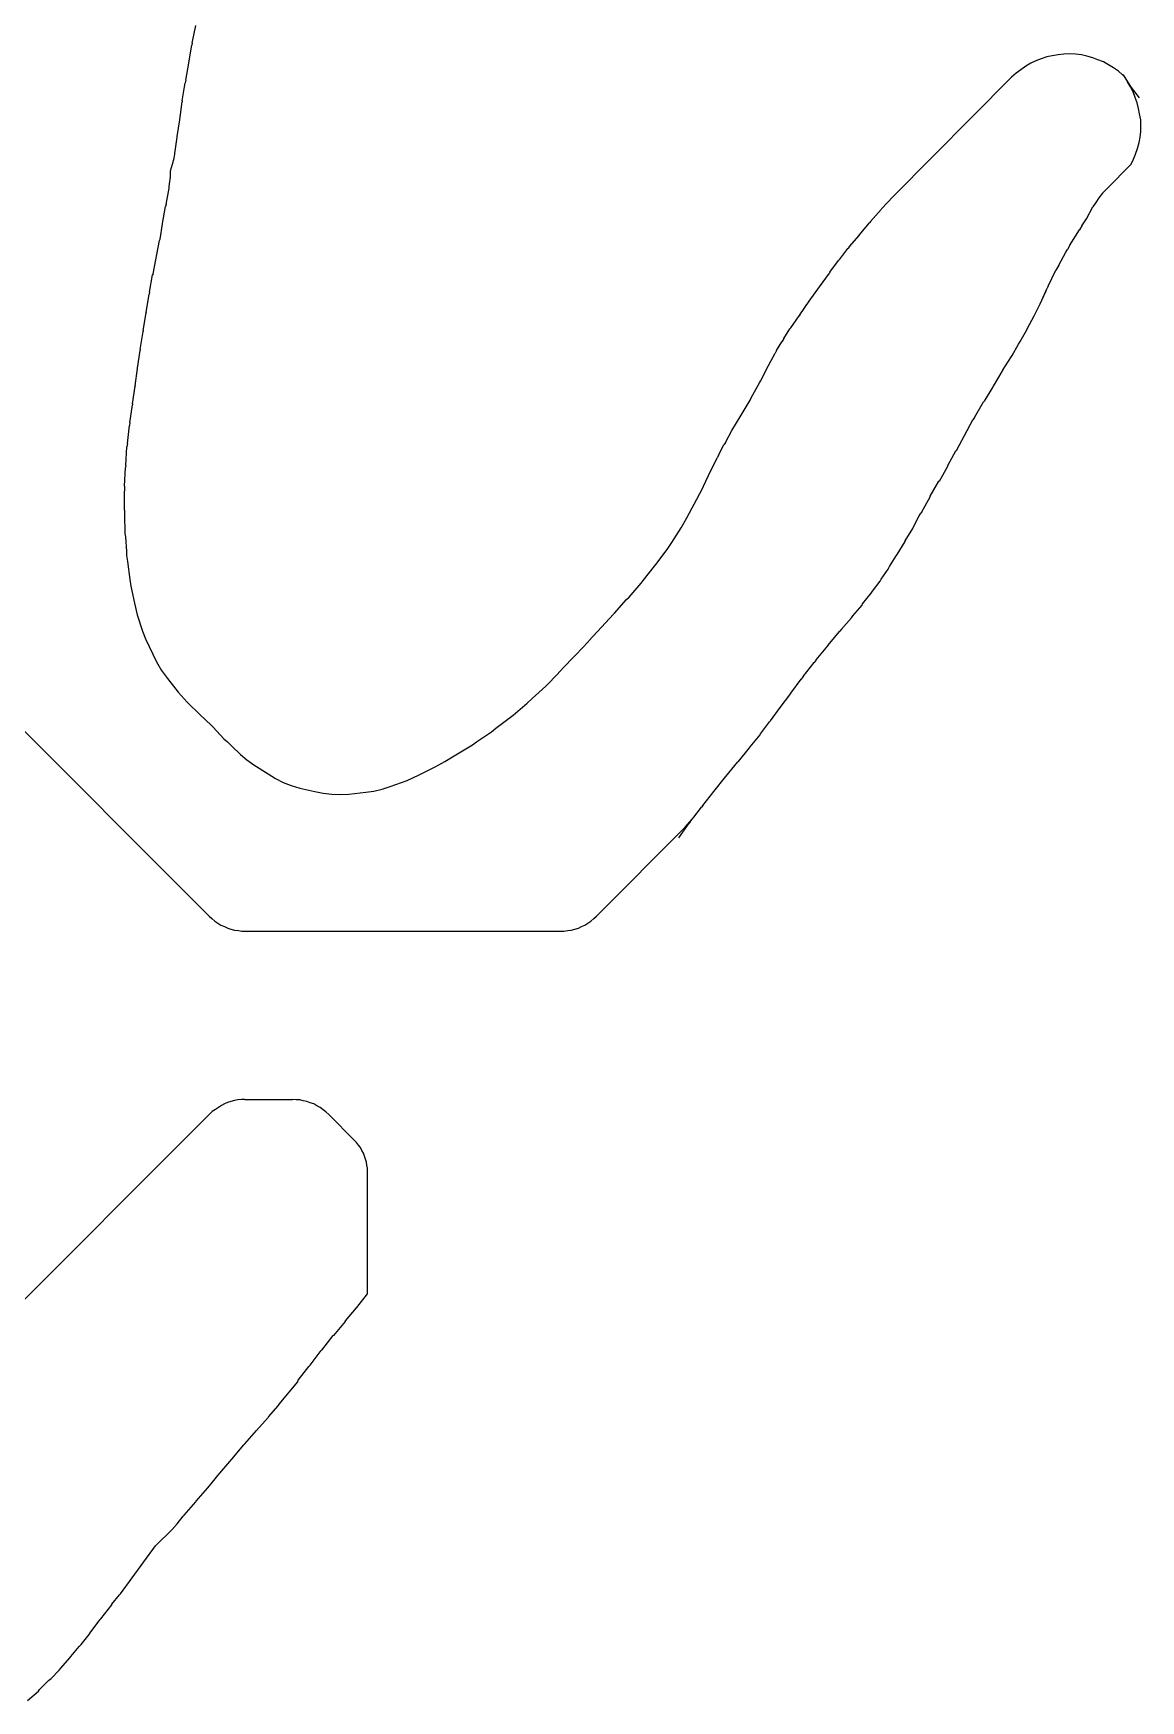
# Model space of a CAD drawing. Header units: millimetres. Extents: x 0 to 124, y 0 to 167.
# Drawn here: x 69.3 to 124.5, y 4 to 87 of the extents above; entities that cross this region are included whole.
import ezdxf

# ---------------------------------------------------------------- set-up
doc = ezdxf.new("R2010")
doc.units = ezdxf.units.MM
doc.header["$MEASUREMENT"] = 0
doc.layers.add('PCL_Layer', color=7, linetype='Continuous')

msp = doc.modelspace()

# ---------------------------------------------------------------- linework, layer by layer
at = {"layer": 'PCL_Layer', "color": 7}
for p, q in [((77.256, 86.5598), (77.4311, 87.4351)), ((77.081, 85.5844), (77.231, 86.4597)), ((77.256, 86.5598), (77.231, 86.4597)), ((77.231, 86.4597), (77.231, 86.4597)), ((76.9309, 84.709), (77.081, 85.5594)), ((77.081, 85.5594), (77.081, 85.5844)), ((77.081, 85.5844), (77.081, 85.5844)), ((119.0228, 85.5594), (118.7727, 85.4093)), ((119.2729, 85.6844), (119.0228, 85.5594)), ((119.0228, 85.5594), (119.0228, 85.5594)), ((119.548, 85.7845), (119.2729, 85.6844)), ((119.2729, 85.6844), (119.2729, 85.6844)), ((119.8231, 85.8845), (119.548, 85.7845)), ((119.548, 85.7845), (119.548, 85.7845)), ((120.0982, 85.9345), (119.8231, 85.8845)), ((119.8231, 85.8845), (119.8231, 85.8845)), ((120.3984, 85.9845), (120.0982, 85.9345)), ((120.0982, 85.9345), (120.0982, 85.9345)), ((120.6735, 86.0096), (120.3984, 85.9845)), ((120.3984, 85.9845), (120.3984, 85.9845)), ((120.9736, 86.0346), (120.6735, 86.0096)), ((120.6735, 86.0096), (120.6735, 86.0096)), ((121.2487, 86.0096), (120.9736, 86.0346)), ((120.9736, 86.0346), (120.9736, 86.0346)), ((121.5488, 85.9845), (121.2487, 86.0096)), ((121.2487, 86.0096), (121.2487, 86.0096)), ((121.8239, 85.9095), (121.5488, 85.9845)), ((121.5488, 85.9845), (121.5488, 85.9845)), ((122.1241, 85.8345), (121.8239, 85.9095)), ((121.8239, 85.9095), (121.8239, 85.9095)), ((122.3741, 85.7344), (122.1241, 85.8345)), ((122.1241, 85.8345), (122.1241, 85.8345)), ((122.6493, 85.6344), (122.3741, 85.7344)), ((122.3741, 85.7344), (122.3741, 85.7344)), ((122.8994, 85.4843), (122.6493, 85.6344)), ((122.6493, 85.6344), (122.6493, 85.6344)), ((76.9309, 84.709), (76.9059, 84.584)), ((112.1701, 78.9317), (118.0724, 84.8591)), ((118.2975, 85.0592), (118.0724, 84.8591)), ((118.0724, 84.8591), (118.0724, 84.8591)), ((118.0724, 84.8591), (118.0724, 84.8591)), ((118.5226, 85.2342), (118.2975, 85.0592)), ((118.2975, 85.0592), (118.2975, 85.0592)), ((118.7727, 85.4093), (118.5226, 85.2342)), ((118.5226, 85.2342), (118.5226, 85.2342)), ((118.7727, 85.4093), (118.7727, 85.4093)), ((123.1495, 85.3343), (122.8994, 85.4843)), ((122.8994, 85.4843), (122.8994, 85.4843)), ((123.3996, 85.1592), (123.1495, 85.3343)), ((123.1495, 85.3343), (123.1495, 85.3343)), ((123.5996, 84.9841), (123.3996, 85.1592)), ((123.3996, 85.1592), (123.3996, 85.1592)), ((123.6247, 84.9841), (123.5996, 84.9841)), ((123.5996, 84.9841), (123.5996, 84.9841)), ((123.5996, 84.9841), (123.6247, 84.9841)), ((123.5996, 84.9841), (123.5996, 84.9841)), ((123.6247, 84.9841), (123.8498, 84.634)), ((123.6247, 84.9841), (123.8498, 84.634)), ((76.7558, 83.6836), (76.9059, 84.584)), ((76.9059, 84.584), (76.9059, 84.584)), ((123.8498, 84.634), (123.8498, 84.634)), ((123.8498, 84.634), (123.8498, 84.634)), ((123.8498, 84.634), (123.8498, 84.634)), ((123.8498, 84.634), (123.8498, 84.634)), ((123.9998, 84.3839), (123.8498, 84.634)), ((123.8498, 84.634), (123.8498, 84.634)), ((123.8498, 84.634), (123.8498, 84.634)), ((123.8498, 84.634), (124.0248, 84.3589)), ((124.1249, 84.1338), (123.9998, 84.3839)), ((123.9998, 84.3839), (123.9998, 84.3839)), ((124.0248, 84.3589), (124.425, 83.8337)), ((124.2249, 83.8587), (124.1249, 84.1338)), ((124.1249, 84.1338), (124.1249, 84.1338)), ((124.3249, 83.5836), (124.2249, 83.8587)), ((124.2249, 83.8587), (124.2249, 83.8587)), ((76.6308, 82.7582), (76.7558, 83.6336)), ((76.7558, 83.6836), (76.7558, 83.6336)), ((76.7558, 83.6336), (76.7558, 83.6336)), ((124.4, 83.3085), (124.3249, 83.5836)), ((124.3249, 83.5836), (124.3249, 83.5836)), ((124.45, 83.0334), (124.4, 83.3085)), ((124.4, 83.3085), (124.4, 83.3085)), ((124.425, 83.8337), (124.425, 83.8337)), ((124.5, 82.7332), (124.45, 83.0334)), ((124.45, 83.0334), (124.45, 83.0334)), ((76.5057, 81.9079), (76.6308, 82.7332)), ((76.6308, 82.7332), (76.6308, 82.7582)), ((76.6308, 82.7582), (76.6308, 82.7582)), ((124.5, 82.4581), (124.5, 82.7332)), ((124.5, 82.7332), (124.5, 82.7332)), ((124.5, 82.158), (124.5, 82.4581)), ((124.5, 82.4581), (124.5, 82.4581)), ((76.3807, 81.0576), (76.5057, 81.8829)), ((76.5057, 81.8829), (76.5057, 81.9079)), ((76.5057, 81.9079), (76.5057, 81.9079)), ((124.3499, 81.3077), (124.425, 81.6078)), ((124.425, 81.6078), (124.475, 81.8829)), ((124.425, 81.6078), (124.425, 81.6078)), ((124.475, 81.8829), (124.5, 82.158)), ((124.475, 81.8829), (124.475, 81.8829)), ((124.5, 82.158), (124.5, 82.158)), ((76.1806, 80.2072), (76.2806, 80.5323)), ((76.2806, 80.5323), (76.3557, 80.8325)), ((76.2806, 80.5323), (76.2806, 80.5323)), ((76.3557, 80.8325), (76.3807, 81.0325)), ((76.3557, 80.8325), (76.3557, 80.8325)), ((76.3557, 80.8325), (76.3557, 80.8325)), ((76.3807, 81.0325), (76.3807, 81.0576)), ((76.3807, 81.0576), (76.3807, 81.0576)), ((122.7993, 79.2818), (124.0248, 80.5323)), ((124.0248, 80.5323), (124.1499, 80.7824)), ((124.0248, 80.5323), (124.0248, 80.5323)), ((124.0248, 80.5323), (124.0248, 80.5323)), ((124.1499, 80.7824), (124.2499, 81.0325)), ((124.1499, 80.7824), (124.1499, 80.7824)), ((124.2499, 81.0325), (124.3499, 81.3077)), ((124.2499, 81.0325), (124.2499, 81.0325)), ((124.3499, 81.3077), (124.3499, 81.3077)), ((76.1306, 79.557), (76.1806, 79.8821)), ((76.1806, 79.8821), (76.1806, 80.2072)), ((76.1806, 80.2072), (76.1806, 80.2072)), ((76.1806, 80.2072), (76.1806, 80.2072)), ((76.1806, 79.8821), (76.1806, 79.8821)), ((75.9555, 78.5315), (76.1056, 79.3319)), ((76.1056, 79.4069), (76.1306, 79.557)), ((76.1056, 79.3319), (76.1056, 79.4069)), ((76.1056, 79.4069), (76.1056, 79.4069)), ((111.5948, 78.3064), (112.1701, 78.9317)), ((122.5992, 79.0818), (122.4242, 78.8567)), ((122.7993, 79.2818), (122.5992, 79.0818)), ((122.5992, 79.0818), (122.5992, 79.0818)), ((75.7804, 77.5812), (75.9305, 78.4315)), ((75.9555, 78.5315), (75.9305, 78.4315)), ((75.9305, 78.4315), (75.9305, 78.4315)), ((111.0446, 77.6812), (111.5698, 78.2814)), ((111.5948, 78.3064), (111.5698, 78.2814)), ((111.5698, 78.2814), (111.5698, 78.2814)), ((121.7989, 77.8063), (122.1241, 78.4065)), ((122.2741, 78.6316), (122.1241, 78.4065)), ((122.1241, 78.4065), (122.1241, 78.4065)), ((122.4242, 78.8567), (122.2741, 78.6316)), ((122.2741, 78.6316), (122.2741, 78.6316)), ((122.4242, 78.8567), (122.4242, 78.8567)), ((75.6554, 76.8058), (75.7804, 77.5562)), ((75.7804, 77.5562), (75.7804, 77.5812)), ((75.7804, 77.5812), (75.7804, 77.5812)), ((110.4694, 77.0059), (110.9946, 77.6062)), ((111.0446, 77.6812), (110.9946, 77.6062)), ((110.9946, 77.6062), (110.9946, 77.6062)), ((111.0446, 77.6812), (111.0446, 77.6812)), ((120.9736, 76.5057), (121.4488, 77.256)), ((121.5738, 77.4561), (121.4488, 77.256)), ((121.4488, 77.256), (121.4488, 77.256)), ((121.5738, 77.4561), (121.7989, 77.8063)), ((121.7989, 77.8063), (121.7989, 77.8063)), ((75.3053, 75.0802), (75.6304, 76.7308)), ((75.6304, 76.7308), (75.6554, 76.8058)), ((75.6554, 76.8058), (75.6554, 76.8058)), ((109.9942, 76.4307), (109.9192, 76.3307)), ((109.9942, 76.4307), (110.4694, 76.9809)), ((110.4694, 77.0059), (110.4694, 76.9809)), ((110.4694, 77.0059), (110.4694, 77.0059)), ((110.4694, 76.9809), (110.4694, 76.9809)), ((120.9736, 76.5057), (120.8485, 76.2806)), ((109.0188, 75.1552), (109.444, 75.7304)), ((109.519, 75.8054), (109.444, 75.7304)), ((109.444, 75.7304), (109.444, 75.7304)), ((109.519, 75.8054), (109.9192, 76.3307)), ((109.9192, 76.3307), (109.9192, 76.3307)), ((120.4234, 75.5053), (120.7735, 76.1556)), ((120.7735, 76.1556), (120.8485, 76.2806)), ((120.8485, 76.2806), (120.8485, 76.2806)), ((75.1302, 74.1548), (75.2802, 75.0301)), ((75.3053, 75.0802), (75.2802, 75.0301)), ((75.2802, 75.0301), (75.2802, 75.0301)), ((108.4936, 74.4299), (108.9938, 75.1052)), ((109.0188, 75.1552), (108.9938, 75.1052)), ((108.9938, 75.1052), (108.9938, 75.1052)), ((119.8982, 74.4549), (120.2733, 75.2552)), ((120.4234, 75.5053), (120.2733, 75.2552)), ((120.2733, 75.2552), (120.2733, 75.2552)), ((74.9551, 73.1544), (75.1052, 74.0547)), ((75.1302, 74.1548), (75.1052, 74.0547)), ((75.1052, 74.0547), (75.1052, 74.0547)), ((107.9934, 73.7046), (108.4936, 74.4299)), ((108.4936, 74.4299), (108.4936, 74.4299)), ((108.4936, 74.4299), (108.4936, 74.4299)), ((119.573, 73.7546), (119.8481, 74.3549)), ((119.573, 73.7546), (119.7981, 74.2298)), ((119.8982, 74.4549), (119.8481, 74.3549)), ((119.8481, 74.3549), (119.8481, 74.3549)), ((74.805, 72.254), (74.9551, 73.1294)), ((74.9551, 73.1544), (74.9551, 73.1294)), ((74.9551, 73.1294), (74.9551, 73.1294)), ((107.5182, 73.0293), (107.9934, 73.7046)), ((107.9934, 73.7046), (107.9934, 73.7046)), ((107.9934, 73.7046), (107.9934, 73.7046)), ((119.2229, 73.0543), (119.498, 73.5796)), ((119.2229, 73.0543), (119.498, 73.5796)), ((119.498, 73.5796), (119.573, 73.7546)), ((119.498, 73.5796), (119.573, 73.7546)), ((119.573, 73.7546), (119.573, 73.7546)), ((119.573, 73.7546), (119.573, 73.7546)), ((74.805, 72.254), (74.805, 72.204)), ((106.7179, 71.8539), (107.018, 72.3291)), ((107.068, 72.3791), (107.018, 72.3291)), ((107.018, 72.3291), (107.018, 72.3291)), ((107.068, 72.3791), (107.4932, 72.9793)), ((107.5182, 73.0293), (107.4932, 72.9793)), ((107.4932, 72.9793), (107.4932, 72.9793)), ((107.4932, 72.9793), (107.4932, 72.9793)), ((107.5182, 73.0293), (107.5182, 73.0293)), ((118.4976, 71.7038), (118.8227, 72.279)), ((118.8227, 72.279), (118.8477, 72.3291)), ((118.8477, 72.3291), (119.1979, 72.9793)), ((118.8477, 72.3291), (118.8477, 72.3291)), ((119.1979, 72.9793), (119.2229, 73.0543)), ((119.1979, 72.9793), (119.2229, 73.0543)), ((119.2229, 73.0543), (119.2229, 73.0543)), ((119.2229, 73.0543), (119.2229, 73.0543)), ((119.2229, 73.0543), (119.2229, 73.0543)), ((74.655, 71.3036), (74.805, 72.204)), ((74.805, 72.204), (74.805, 72.204)), ((106.3677, 71.2536), (106.6178, 71.6788)), ((106.7179, 71.8539), (106.6178, 71.6788)), ((106.6178, 71.6788), (106.6178, 71.6788)), ((118.0974, 71.0035), (118.4226, 71.5788)), ((118.4226, 71.5788), (118.4976, 71.7038)), ((118.4976, 71.7038), (118.4976, 71.7038)), ((74.5299, 70.3783), (74.655, 71.2536)), ((74.655, 71.3036), (74.655, 71.2536)), ((74.655, 71.2536), (74.655, 71.2536)), ((105.9676, 70.5033), (106.2927, 71.1286)), ((106.3677, 71.2536), (106.2927, 71.1286)), ((106.2927, 71.1286), (106.2927, 71.1286)), ((117.6222, 70.2532), (118.0724, 70.9535)), ((118.0724, 70.9535), (118.0974, 71.0035)), ((118.0974, 71.0035), (118.0974, 71.0035)), ((74.4049, 69.5029), (74.5299, 70.3533)), ((74.5299, 70.3533), (74.5299, 70.3783)), ((74.5299, 70.3783), (74.5299, 70.3783)), ((105.5674, 69.728), (105.9676, 70.5033)), ((105.9676, 70.5033), (105.9676, 70.5033)), ((105.9676, 70.5033), (105.9676, 70.5033)), ((117.1721, 69.4779), (117.5972, 70.2032)), ((117.6222, 70.2532), (117.5972, 70.2032)), ((117.5972, 70.2032), (117.5972, 70.2032)), ((74.2798, 68.6026), (74.4049, 69.4779)), ((74.4049, 69.5029), (74.4049, 69.4779)), ((74.4049, 69.5029), (74.4049, 69.5029)), ((74.4049, 69.4779), (74.4049, 69.4779)), ((105.0922, 68.9027), (105.5174, 69.653)), ((105.5174, 69.653), (105.5674, 69.728)), ((105.5674, 69.728), (105.5674, 69.728)), ((116.7219, 68.7276), (117.147, 69.4529)), ((117.147, 69.4529), (117.1721, 69.4779)), ((117.1721, 69.4779), (117.1721, 69.4779)), ((74.1548, 67.6522), (74.2798, 68.5525)), ((74.2798, 68.6026), (74.2798, 68.5525)), ((74.2798, 68.5525), (74.2798, 68.5525)), ((104.592, 68.0273), (105.0422, 68.7776)), ((105.0422, 68.7776), (105.0922, 68.9027)), ((105.0922, 68.9027), (105.0922, 68.9027)), ((116.2217, 67.9273), (116.6719, 68.7026)), ((116.7219, 68.7276), (116.6719, 68.7026)), ((116.6719, 68.7026), (116.6719, 68.7026)), ((74.0297, 66.6268), (74.1298, 67.5271)), ((74.1548, 67.6522), (74.1298, 67.5271)), ((74.1298, 67.5271), (74.1298, 67.5271)), ((74.1298, 67.5271), (74.1298, 67.5271)), ((103.8167, 66.6768), (104.1418, 67.277)), ((104.1418, 67.277), (104.592, 68.0273)), ((104.592, 68.0273), (104.592, 68.0273)), ((104.592, 68.0273), (104.592, 68.0273)), ((115.7215, 67.0269), (116.1466, 67.8022)), ((116.2217, 67.9273), (116.1466, 67.8022)), ((116.1466, 67.8022), (116.1466, 67.8022)), ((54.4469, 66.7518), (78.1064, 43.0923)), ((73.9547, 65.5263), (74.0047, 66.4517)), ((74.0297, 66.6268), (74.0047, 66.4517)), ((74.0047, 66.4517), (74.0047, 66.4517)), ((103.4666, 66.0515), (103.7417, 66.5517)), ((103.8167, 66.6768), (103.7417, 66.5517)), ((103.7417, 66.5517), (103.7417, 66.5517)), ((115.3213, 66.2766), (115.7215, 67.0269)), ((103.0914, 65.2762), (103.4165, 65.9265)), ((103.4666, 66.0515), (103.4165, 65.9265)), ((103.4165, 65.9265), (103.4165, 65.9265)), ((114.8962, 65.5263), (115.2963, 66.2516)), ((115.2963, 66.2516), (115.3213, 66.2766)), ((115.3213, 66.2766), (115.3213, 66.2766)), ((73.8797, 64.5009), (73.9297, 65.4263)), ((73.9547, 65.5263), (73.9297, 65.4263)), ((73.9297, 65.4263), (73.9297, 65.4263)), ((102.7163, 64.5009), (103.0914, 65.2762)), ((114.471, 64.751), (114.8962, 65.5013)), ((114.8962, 65.5013), (114.8962, 65.5263)), ((114.8962, 65.5263), (114.8962, 65.5263)), ((73.8797, 64.5009), (73.8797, 64.2508)), ((73.8797, 64.2508), (73.8797, 64.2508)), ((73.8797, 63.3004), (73.8797, 64.2508)), ((102.2661, 63.6005), (102.6662, 64.3759)), ((102.6662, 64.3759), (102.7163, 64.5009)), ((102.7163, 64.5009), (102.7163, 64.5009)), ((113.5956, 63.2254), (114.0208, 63.9757)), ((114.0208, 64.0007), (114.446, 64.751)), ((114.0208, 63.9757), (114.0208, 64.0007)), ((114.0208, 64.0007), (114.0208, 64.0007)), ((114.471, 64.751), (114.446, 64.751)), ((114.446, 64.751), (114.446, 64.751)), ((73.8797, 63.3004), (73.8797, 63.1003)), ((73.8797, 63.1003), (73.8797, 63.1003)), ((73.8797, 63.1003), (73.9047, 62.15)), ((101.8909, 62.9253), (102.166, 63.4255)), ((102.166, 63.4255), (102.2661, 63.6005)), ((102.2661, 63.6005), (102.2661, 63.6005)), ((113.4706, 63.0253), (113.5456, 63.1504)), ((113.5956, 63.2254), (113.5456, 63.1504)), ((113.5456, 63.1504), (113.5456, 63.1504)), ((101.1406, 61.6998), (101.6158, 62.4251)), ((101.6158, 62.4251), (101.7409, 62.6502)), ((101.7409, 62.6502), (101.8909, 62.9253)), ((101.7409, 62.6502), (101.7409, 62.6502)), ((112.7703, 61.7748), (113.1454, 62.4001)), ((113.1454, 62.4001), (113.1955, 62.5001)), ((113.1955, 62.5001), (113.4706, 63.0253)), ((113.1955, 62.5001), (113.1955, 62.5001)), ((73.9047, 62.15), (73.9297, 61.9749)), ((73.9297, 61.9749), (73.9297, 61.9749)), ((73.9297, 61.9749), (73.9797, 61.2496)), ((100.9405, 61.3997), (101.1406, 61.6998)), ((101.1406, 61.6998), (101.1406, 61.6998)), ((112.3701, 61.0995), (112.7703, 61.7498)), ((112.7703, 61.7498), (112.7703, 61.7748)), ((112.7703, 61.7748), (112.7703, 61.7748)), ((112.7703, 61.7748), (112.7703, 61.7748)), ((73.9797, 61.2496), (73.9797, 61.0495)), ((73.9797, 61.0495), (74.0297, 60.7494)), ((74.0297, 60.7494), (74.0297, 60.7494)), ((74.0297, 60.7494), (74.1548, 59.849)), ((100.2903, 60.5243), (100.4153, 60.6744)), ((100.4153, 60.6744), (100.9405, 61.3997)), ((100.4153, 60.6744), (100.4153, 60.6744)), ((111.995, 60.4993), (112.3201, 61.0245)), ((112.3201, 61.0245), (112.3701, 61.0995)), ((112.3701, 61.0995), (112.3701, 61.0995)), ((74.1548, 59.849), (74.2048, 59.5239)), ((99.615, 59.674), (99.7151, 59.799)), ((99.7151, 59.799), (100.2903, 60.5243)), ((99.7151, 59.799), (99.7151, 59.799)), ((111.5198, 59.774), (111.5698, 59.874)), ((111.5698, 59.874), (111.92, 60.3742)), ((111.5698, 59.874), (111.5698, 59.874)), ((111.92, 60.3742), (111.995, 60.4993)), ((111.995, 60.4993), (111.995, 60.4993)), ((74.2048, 59.5239), (74.2048, 59.5239)), ((74.2048, 59.5239), (74.3799, 58.6736)), ((98.8897, 58.8486), (99.0148, 58.9737)), ((99.0148, 58.9737), (99.615, 59.674)), ((99.0148, 58.9737), (99.0148, 58.9737)), ((110.6444, 58.6486), (111.0696, 59.1738)), ((111.0696, 59.1738), (111.1446, 59.2738)), ((111.0696, 59.1738), (111.0696, 59.1738)), ((111.1446, 59.2738), (111.5198, 59.774)), ((111.1446, 59.2738), (111.1446, 59.2738)), ((74.3799, 58.6736), (74.5049, 58.0983)), ((97.6392, 57.4731), (98.2395, 58.1233)), ((98.2395, 58.1233), (98.2895, 58.1734)), ((98.2895, 58.1734), (98.8897, 58.8486)), ((98.2895, 58.1734), (98.2895, 58.1734)), ((98.8897, 58.8486), (98.8897, 58.8486)), ((110.1692, 58.0483), (110.6194, 58.5735)), ((110.6194, 58.5735), (110.6444, 58.6486)), ((110.6444, 58.6486), (110.6444, 58.6486)), ((74.5049, 58.0983), (74.5049, 58.0983)), ((74.5049, 58.0983), (74.78, 57.273)), ((97.014, 56.7978), (97.6392, 57.4731)), ((97.6392, 57.4731), (97.6392, 57.4731)), ((97.6392, 57.4731), (97.6392, 57.4731)), ((109.594, 57.373), (109.519, 57.273)), ((109.594, 57.373), (110.0942, 57.9483)), ((110.0942, 57.9483), (110.1692, 58.0483)), ((110.1692, 58.0483), (110.1692, 58.0483)), ((74.78, 57.273), (74.9301, 56.8979)), ((74.9301, 56.8979), (74.9301, 56.8979)), ((74.9301, 56.8979), (75.1052, 56.5227)), ((75.1052, 56.5227), (75.1052, 56.5227)), ((75.1052, 56.5227), (75.4803, 55.7474)), ((96.3637, 56.0975), (96.989, 56.7728)), ((96.989, 56.7728), (97.014, 56.7978)), ((96.989, 56.7728), (96.989, 56.7728)), ((97.014, 56.7978), (97.014, 56.7978)), ((108.3435, 55.8474), (108.9187, 56.5477)), ((108.9187, 56.5727), (109.519, 57.273)), ((108.9187, 56.5727), (108.9187, 56.5477)), ((108.9187, 56.5477), (108.9187, 56.5477)), ((109.519, 57.273), (109.519, 57.273)), ((75.4803, 55.7474), (75.7304, 55.3222)), ((95.6884, 55.3972), (96.3137, 56.0475)), ((96.3137, 56.0475), (96.3637, 56.0975)), ((96.3637, 56.0975), (96.3637, 56.0975)), ((107.6933, 55.0221), (108.2435, 55.7224)), ((108.3435, 55.8474), (108.2435, 55.7224)), ((108.2435, 55.7224), (108.2435, 55.7224)), ((75.7304, 55.3222), (75.7304, 55.3222)), ((75.7304, 55.3222), (76.0305, 54.9221)), ((76.0305, 54.9221), (76.0305, 54.9221)), ((76.0305, 54.9221), (76.5557, 54.2468)), ((95.0132, 54.697), (95.6634, 55.3722)), ((95.6634, 55.3722), (95.6884, 55.3972)), ((95.6884, 55.3972), (95.6884, 55.3972)), ((107.068, 54.1968), (107.5932, 54.897)), ((107.6933, 55.0221), (107.5932, 54.897)), ((107.5932, 54.897), (107.5932, 54.897)), ((76.5557, 54.2468), (77.0059, 53.7466)), ((94.1878, 53.9217), (94.8631, 54.5469)), ((94.8631, 54.5469), (95.0132, 54.697)), ((95.0132, 54.697), (95.0132, 54.697)), ((106.5428, 53.4715), (107.068, 54.1718)), ((107.068, 54.1718), (107.068, 54.1968)), ((107.068, 54.1968), (107.068, 54.1968)), ((77.0059, 53.7466), (77.0059, 53.7466)), ((77.0059, 53.7466), (77.6562, 53.1213)), ((93.2374, 53.0963), (93.9377, 53.6966)), ((93.9377, 53.6966), (94.1878, 53.9217)), ((94.1878, 53.9217), (94.1878, 53.9217)), ((106.0676, 52.8212), (106.5428, 53.4715)), ((106.5428, 53.4715), (106.5428, 53.4715)), ((106.5428, 53.4715), (106.5428, 53.4715)), ((106.5428, 53.4715), (106.5428, 53.4715)), ((77.6562, 53.1213), (78.2064, 52.5961)), ((78.3064, 52.4961), (78.2064, 52.5961)), ((78.2064, 52.5961), (78.2064, 52.5961)), ((78.3064, 52.4961), (78.8317, 51.9209)), ((92.162, 52.271), (92.3871, 52.4461)), ((92.3871, 52.4461), (93.1124, 52.9963)), ((92.3871, 52.4461), (92.3871, 52.4461)), ((93.1124, 52.9963), (93.2374, 53.0963)), ((93.2374, 53.0963), (93.2374, 53.0963)), ((105.5674, 52.171), (106.0176, 52.7712)), ((106.0176, 52.7712), (106.0676, 52.8212)), ((106.0676, 52.8212), (106.0676, 52.8212)), ((78.8317, 51.9209), (79.0067, 51.7708)), ((79.0067, 51.7708), (79.0067, 51.7708)), ((79.0067, 51.7708), (79.2318, 51.5457)), ((79.2318, 51.5457), (79.657, 51.1455)), ((90.4613, 51.1706), (91.2116, 51.6207)), ((91.2116, 51.6207), (91.4117, 51.7708)), ((91.4117, 51.7708), (92.162, 52.271)), ((91.4117, 51.7708), (91.4117, 51.7708)), ((105.0172, 51.4707), (105.0422, 51.5207)), ((105.0422, 51.5207), (105.5424, 52.1209)), ((105.0422, 51.5207), (105.0422, 51.5207)), ((105.5424, 52.1209), (105.5674, 52.171)), ((105.5674, 52.171), (105.5674, 52.171)), ((79.657, 51.1455), (79.9821, 50.8704)), ((79.9821, 50.8704), (79.9821, 50.8704)), ((79.9821, 50.8704), (80.3323, 50.6203)), ((89.536, 50.6203), (89.8361, 50.7954)), ((89.8361, 50.7954), (90.3113, 51.0705)), ((89.8361, 50.7954), (89.8361, 50.7954)), ((89.8361, 50.7954), (89.8361, 50.7954)), ((89.8361, 50.7954), (89.8361, 50.7954)), ((89.8361, 50.7954), (89.8361, 50.7954)), ((90.3113, 51.0705), (90.4613, 51.1706)), ((90.4613, 51.1706), (90.4613, 51.1706)), ((103.8417, 50.0451), (104.4419, 50.7704)), ((104.467, 50.7954), (104.4419, 50.7704)), ((104.4419, 50.7704), (104.4419, 50.7704)), ((104.467, 50.7954), (105.0172, 51.4707)), ((80.3323, 50.6203), (80.3323, 50.6203)), ((80.3323, 50.6203), (81.0325, 50.1702)), ((81.0325, 50.1702), (81.4077, 49.9451)), ((81.4077, 49.9451), (81.4077, 49.9451)), ((81.4077, 49.9451), (81.7828, 49.745)), ((87.11, 49.5449), (87.9603, 49.845)), ((87.9603, 49.845), (88.5606, 50.1201)), ((88.5606, 50.1201), (89.3609, 50.5203)), ((88.5606, 50.1201), (88.5606, 50.1201)), ((89.3609, 50.5203), (89.536, 50.6203)), ((89.536, 50.6203), (89.536, 50.6203)), ((103.2415, 49.2948), (103.8167, 50.0201)), ((103.8417, 50.0451), (103.8167, 50.0201)), ((103.8167, 50.0201), (103.8167, 50.0201)), ((81.7828, 49.745), (81.7828, 49.745)), ((81.7828, 49.745), (82.183, 49.5949)), ((82.183, 49.5949), (82.183, 49.5949)), ((82.183, 49.5949), (82.6082, 49.4699)), ((82.6082, 49.4699), (82.6082, 49.4699)), ((82.6082, 49.4699), (83.3585, 49.2948)), ((83.3585, 49.2948), (83.7837, 49.2198)), ((83.7837, 49.2198), (83.7837, 49.2198)), ((83.7837, 49.2198), (84.2088, 49.1697)), ((84.2088, 49.1697), (84.2088, 49.1697)), ((84.2088, 49.1697), (84.634, 49.1447)), ((84.634, 49.1447), (85.0592, 49.1697)), ((84.634, 49.1447), (84.634, 49.1447)), ((85.0592, 49.1697), (85.9095, 49.2698)), ((85.0592, 49.1697), (85.0592, 49.1697)), ((85.9095, 49.2698), (86.3097, 49.3198)), ((86.3097, 49.3198), (86.7098, 49.4199)), ((86.3097, 49.3198), (86.3097, 49.3198)), ((86.7098, 49.4199), (87.11, 49.5449)), ((86.7098, 49.4199), (86.7098, 49.4199)), ((87.11, 49.5449), (87.11, 49.5449)), ((102.6912, 48.5945), (103.2415, 49.2948)), ((103.2415, 49.2948), (103.2415, 49.2948)), ((103.2415, 49.2948), (103.2415, 49.2948)), ((102.2411, 48.0193), (102.6162, 48.5195)), ((102.2411, 48.0193), (102.6162, 48.5195)), ((102.6912, 48.5945), (102.6162, 48.5195)), ((102.6912, 48.5945), (102.6162, 48.5195)), ((102.6162, 48.5195), (102.6162, 48.5195)), ((102.6162, 48.5195), (102.6162, 48.5195)), ((102.6162, 48.5195), (102.6162, 48.5195)), ((97.3891, 43.0923), (101.8159, 47.5191)), ((101.4908, 46.9939), (102.016, 47.7192)), ((101.8159, 47.5191), (102.166, 47.9192)), ((101.8159, 47.5191), (101.8159, 47.5191)), ((102.066, 47.7942), (102.016, 47.7192)), ((102.016, 47.7192), (102.016, 47.7192)), ((102.066, 47.7942), (102.166, 47.9192)), ((102.166, 47.9192), (102.2411, 48.0193)), ((102.166, 47.9192), (102.2411, 48.0193)), ((102.166, 47.9192), (102.166, 47.9192)), ((78.1064, 43.0923), (78.2314, 42.9673)), ((78.2314, 42.9673), (78.2314, 42.9673)), ((78.2314, 42.9673), (78.3815, 42.8422)), ((78.3815, 42.8422), (78.3815, 42.8422)), ((78.3815, 42.8422), (78.5315, 42.7422)), ((78.5315, 42.7422), (78.5315, 42.7422)), ((78.5315, 42.7422), (78.6816, 42.6421)), ((78.6816, 42.6421), (78.6816, 42.6421)), ((78.6816, 42.6421), (78.8567, 42.5671)), ((78.8567, 42.5671), (78.8567, 42.5671)), ((78.8567, 42.5671), (79.0317, 42.4921)), ((79.0317, 42.4921), (79.0317, 42.4921)), ((79.0317, 42.4921), (79.1818, 42.442)), ((79.1818, 42.442), (79.1818, 42.442)), ((79.1818, 42.442), (79.3569, 42.392)), ((79.3569, 42.392), (79.3569, 42.392)), ((79.3569, 42.392), (79.557, 42.367)), ((79.557, 42.367), (79.557, 42.367)), ((79.557, 42.367), (79.732, 42.342)), ((79.732, 42.342), (79.732, 42.342)), ((79.732, 42.342), (79.9071, 42.342)), ((79.9071, 42.342), (79.9071, 42.342)), ((79.9071, 42.342), (95.5884, 42.342)), ((95.5884, 42.342), (95.7635, 42.342)), ((95.7635, 42.342), (95.9635, 42.367)), ((95.7635, 42.342), (95.7635, 42.342)), ((95.9635, 42.367), (96.1386, 42.392)), ((95.9635, 42.367), (95.9635, 42.367)), ((96.1386, 42.392), (96.3137, 42.442)), ((96.1386, 42.392), (96.1386, 42.392)), ((96.3137, 42.442), (96.4888, 42.4921)), ((96.3137, 42.442), (96.3137, 42.442)), ((96.4888, 42.4921), (96.6388, 42.5671)), ((96.4888, 42.4921), (96.4888, 42.4921)), ((96.6388, 42.5671), (96.8139, 42.6421)), ((96.6388, 42.5671), (96.6388, 42.5671)), ((96.8139, 42.6421), (96.964, 42.7422)), ((96.8139, 42.6421), (96.8139, 42.6421)), ((96.964, 42.7422), (97.114, 42.8422)), ((96.964, 42.7422), (96.964, 42.7422)), ((97.114, 42.8422), (97.2641, 42.9673)), ((97.114, 42.8422), (97.114, 42.8422)), ((97.2641, 42.9673), (97.3891, 43.0923)), ((97.2641, 42.9673), (97.2641, 42.9673)), ((97.3891, 43.0923), (97.3891, 43.0923)), ((57.6231, 12.7301), (78.1314, 33.2383)), ((78.2564, 33.3634), (78.1314, 33.2383)), ((78.1314, 33.2383), (78.1314, 33.2383)), ((78.4065, 33.4634), (78.2564, 33.3634)), ((78.2564, 33.3634), (78.2564, 33.3634)), ((78.5566, 33.5635), (78.4065, 33.4634)), ((78.4065, 33.4634), (78.4065, 33.4634)), ((78.7066, 33.6635), (78.5566, 33.5635)), ((78.5566, 33.5635), (78.5566, 33.5635)), ((78.8567, 33.7386), (78.7066, 33.6635)), ((78.7066, 33.6635), (78.7066, 33.6635)), ((79.0067, 33.8136), (78.8567, 33.7386)), ((78.8567, 33.7386), (78.8567, 33.7386)), ((79.1818, 33.8636), (79.0067, 33.8136)), ((79.0067, 33.8136), (79.0067, 33.8136)), ((79.3569, 33.9136), (79.1818, 33.8636)), ((79.1818, 33.8636), (79.1818, 33.8636)), ((79.5319, 33.9386), (79.3569, 33.9136)), ((79.3569, 33.9136), (79.3569, 33.9136)), ((79.707, 33.9636), (79.5319, 33.9386)), ((79.5319, 33.9386), (79.5319, 33.9386)), ((79.8821, 33.9636), (79.707, 33.9636)), ((79.707, 33.9636), (79.707, 33.9636)), ((79.8821, 33.9636), (82.258, 33.9636)), ((82.4331, 33.9386), (82.258, 33.9636)), ((82.258, 33.9636), (82.258, 33.9636)), ((82.6082, 33.9386), (82.4331, 33.9386)), ((82.4331, 33.9386), (82.4331, 33.9386)), ((82.7832, 33.8886), (82.6082, 33.9386)), ((82.6082, 33.9386), (82.6082, 33.9386)), ((82.9583, 33.8636), (82.7832, 33.8886)), ((82.7832, 33.8886), (82.7832, 33.8886)), ((83.1334, 33.7886), (82.9583, 33.8636)), ((82.9583, 33.8636), (82.9583, 33.8636)), ((83.3085, 33.7386), (83.1334, 33.7886)), ((83.1334, 33.7886), (83.1334, 33.7886)), ((83.4585, 33.6385), (83.3085, 33.7386)), ((83.3085, 33.7386), (83.3085, 33.7386)), ((83.6336, 33.5635), (83.4585, 33.6385)), ((83.4585, 33.6385), (83.4585, 33.6385)), ((83.7837, 33.4384), (83.6336, 33.5635)), ((83.6336, 33.5635), (83.6336, 33.5635)), ((83.9087, 33.3384), (83.7837, 33.4384)), ((83.7837, 33.4384), (83.7837, 33.4384)), ((84.0588, 33.2133), (83.9087, 33.3384)), ((83.9087, 33.3384), (83.9087, 33.3384)), ((84.0588, 33.2133), (85.3343, 31.9128)), ((85.4343, 31.8128), (85.3343, 31.9128)), ((85.3343, 31.9128), (85.3343, 31.9128)), ((85.5344, 31.6877), (85.4343, 31.8128)), ((85.4343, 31.8128), (85.4343, 31.8128)), ((85.6344, 31.5627), (85.5344, 31.6877)), ((85.5344, 31.6877), (85.5344, 31.6877)), ((85.7094, 31.4126), (85.6344, 31.5627)), ((85.6344, 31.5627), (85.6344, 31.5627)), ((85.7845, 31.2876), (85.7094, 31.4126)), ((85.7094, 31.4126), (85.7094, 31.4126)), ((85.8345, 31.1375), (85.7845, 31.2876)), ((85.7845, 31.2876), (85.7845, 31.2876)), ((85.8845, 30.9874), (85.8345, 31.1375)), ((85.8345, 31.1375), (85.8345, 31.1375)), ((85.9345, 30.8374), (85.8845, 30.9874)), ((85.8845, 30.9874), (85.8845, 30.9874)), ((85.9595, 30.6873), (85.9345, 30.8374)), ((85.9345, 30.8374), (85.9345, 30.8374)), ((85.9845, 30.5373), (85.9595, 30.6873)), ((85.9595, 30.6873), (85.9595, 30.6873)), ((85.9845, 30.3622), (85.9845, 30.5373)), ((85.9845, 30.5373), (85.9845, 30.5373)), ((85.9845, 24.2848), (85.9845, 30.3622)), ((85.4593, 23.6095), (85.9845, 24.2848)), ((84.8841, 22.9342), (85.4343, 23.5845)), ((85.4343, 23.5845), (85.4593, 23.6095)), ((85.4343, 23.5845), (85.4343, 23.5845)), ((85.4593, 23.6095), (85.4593, 23.6095)), ((84.3089, 22.2089), (84.8841, 22.9092)), ((84.8841, 22.9092), (84.8841, 22.9342)), ((84.8841, 22.9342), (84.8841, 22.9342)), ((84.8841, 22.9342), (84.8841, 22.9342)), ((84.8841, 22.9092), (84.8841, 22.9092)), ((83.7086, 21.4836), (84.2839, 22.2089)), ((84.3089, 22.2089), (84.2839, 22.2089)), ((84.2839, 22.2089), (84.2839, 22.2089)), ((83.1334, 20.7333), (83.6836, 21.4586)), ((83.7086, 21.4836), (83.6836, 21.4586)), ((83.6836, 21.4586), (83.6836, 21.4586)), ((82.5081, 19.933), (82.5332, 19.983)), ((82.5081, 19.908), (82.5081, 19.933)), ((82.5081, 19.933), (82.5081, 19.933)), ((82.5081, 19.933), (82.5081, 19.933)), ((82.5332, 19.983), (82.8333, 20.3582)), ((82.5332, 19.983), (82.5332, 19.983)), ((82.8333, 20.3582), (83.0584, 20.6583)), ((83.1334, 20.7333), (83.0584, 20.6583)), ((83.0584, 20.6583), (83.0584, 20.6583)), ((81.6078, 18.8076), (82.0079, 19.2827)), ((82.0079, 19.2827), (82.083, 19.3828)), ((82.083, 19.3828), (82.5081, 19.908)), ((82.083, 19.3828), (82.083, 19.3828)), ((81.0576, 18.1573), (81.5328, 18.7075)), ((81.5328, 18.7075), (81.6078, 18.8076)), ((81.6078, 18.8076), (81.6078, 18.8076)), ((79.8821, 16.8068), (80.4573, 17.482)), ((80.4573, 17.482), (81.0325, 18.1323)), ((80.4573, 17.482), (80.4573, 17.482)), ((80.4573, 17.482), (80.4573, 17.482)), ((81.0576, 18.1573), (81.0325, 18.1323)), ((81.0325, 18.1323), (81.0325, 18.1323)), ((79.2318, 16.0564), (79.8321, 16.7567)), ((79.8821, 16.8068), (79.8321, 16.7567)), ((79.8321, 16.7567), (79.8321, 16.7567)), ((78.6316, 15.3562), (79.2318, 16.0564)), ((79.2318, 16.0564), (79.2318, 16.0564)), ((79.2318, 16.0564), (79.2318, 16.0564)), ((78.0313, 14.6309), (78.6066, 15.3312)), ((78.6316, 15.3562), (78.6066, 15.3312)), ((78.6066, 15.3312), (78.6066, 15.3312)), ((77.4561, 13.9556), (78.0313, 14.6309)), ((78.0313, 14.6309), (78.0313, 14.6309)), ((78.0313, 14.6309), (78.0313, 14.6309)), ((76.8559, 13.2553), (77.4311, 13.9306)), ((77.4311, 13.9306), (77.4561, 13.9556)), ((77.4561, 13.9556), (77.4561, 13.9556)), ((75.4303, 11.7297), (76.2556, 12.555)), ((76.2556, 12.555), (76.5057, 12.8302)), ((76.2556, 12.555), (76.2556, 12.555)), ((76.5057, 12.8302), (76.8058, 13.2053)), ((76.5057, 12.8302), (76.5057, 12.8302)), ((76.8559, 13.2553), (76.8058, 13.2053)), ((76.8058, 13.2053), (76.8058, 13.2053)), ((73.6796, 9.3538), (75.4303, 11.7297)), ((73.2544, 8.8285), (73.6296, 9.3037)), ((73.6296, 9.3037), (73.6796, 9.3538)), ((73.6796, 9.3538), (73.6796, 9.3538)), ((72.7042, 8.1033), (73.2544, 8.8035)), ((73.2544, 8.8035), (73.2544, 8.8285)), ((73.2544, 8.8285), (73.2544, 8.8285)), ((72.179, 7.403), (72.6542, 8.0532)), ((72.7042, 8.1033), (72.6542, 8.0532)), ((72.6542, 8.0532), (72.6542, 8.0532)), ((71.2036, 6.2275), (71.6288, 6.7277)), ((71.6288, 6.7277), (71.7288, 6.8277)), ((71.7288, 6.8277), (72.129, 7.3279)), ((71.7288, 6.8277), (71.7288, 6.8277)), ((71.7288, 6.8277), (71.7288, 6.8277)), ((72.129, 7.3279), (72.179, 7.403)), ((72.179, 7.403), (72.179, 7.403)), ((70.7034, 5.6523), (71.1536, 6.1525)), ((71.1536, 6.1525), (71.2036, 6.2275)), ((71.2036, 6.2275), (71.2036, 6.2275)), ((69.653, 4.5768), (70.1032, 5.027)), ((70.1032, 5.027), (70.2282, 5.1271)), ((70.2282, 5.1271), (70.6284, 5.5522)), ((70.2282, 5.1271), (70.2282, 5.1271)), ((70.6284, 5.5522), (70.7034, 5.6523)), ((70.7034, 5.6523), (70.7034, 5.6523)), ((69.0527, 4.0266), (69.603, 4.5018)), ((69.603, 4.5018), (69.653, 4.5768)), ((69.653, 4.5768), (69.653, 4.5768))]:
    msp.add_line(p, q, dxfattribs=at)

doc.saveas('drawing.dxf')
